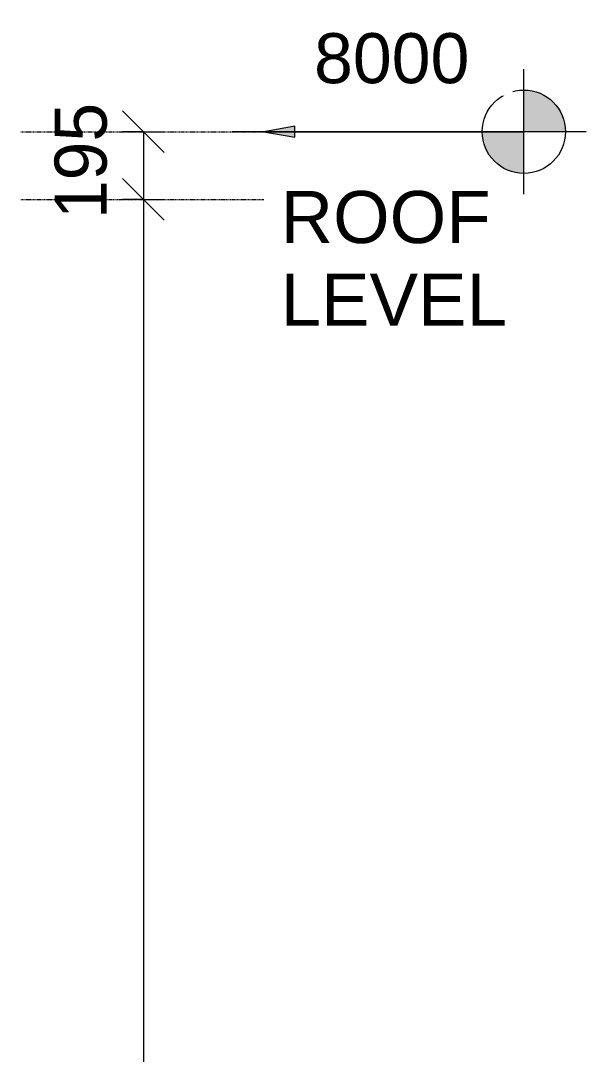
# Model space of a CAD drawing. Header units: millimetres. Extents: x -3132 to 16275, y -2723 to 21287.
# Drawn here: x 4451 to 6081, y 5003 to 7980 of the extents above; entities that cross this region are included whole.
import ezdxf

# ---------------------------------------------------------------- set-up
doc = ezdxf.new("R2010")
doc.units = ezdxf.units.MM
doc.linetypes.add('Overhead', pattern=[3.97, 2.38, -1.59])
for name, color, linetype, lineweight in [('A-ANNO-DIMS', 211, 'Continuous', 9), ('A-ANNO-DIMS-60', 211, 'Continuous', 9), ('A-FLOR-OVHD', 1, 'Overhead', 18), ('G-ANNO-DIMS', 111, 'Continuous', 9), ('G-ANNO-TEXT', 231, 'Continuous', 9)]:
    doc.layers.add(name, color=color, linetype=linetype, lineweight=lineweight)
doc.styles.add('Arial_1', font='arial.ttf', dxfattribs={"height": 150})
doc.styles.add('Arial_2', font='arial.ttf', dxfattribs={"height": 144})
doc.styles.add('Nirmala UI Semilight', font='NirmalaS.ttf', dxfattribs={"height": 150})
doc.dimstyles.new('Arrow_Filled_-_2_5_NI_UI', dxfattribs={"dimscale": 304.8, "dimtxt": 157.104592, "dimasz": 0.393701, "dimexe": 0.19685, "dimexo": 0.0625, "dimgap": 0.19685, "dimtad": 1, "dimdec": 0, "dimzin": 0, "dimdsep": 46, "dimtxsty": 'Nirmala UI Semilight', "dimblk1": 'OBLIQUE', "dimblk2": 'OBLIQUE', "dimsah": 1, "dimcen": 0.09, "dimazin": 0, "dimtfac": 1, "dimtdec": 4, "dimtix": 1, "dimtmove": 0, "dimatfit": 3, "dimfxl": 0.19685, "dimfxlon": 1, "dimtvp": 1, "dimtolj": 1, "dimtzin": 0, "dimarcsym": 2})

# ---------------------------------------------------------------- blocks, each defined once
blk = doc.blocks.new('DIMBLOCK85-Elevation Front')
at = {"layer": 'A-ANNO-DIMS-60'}
for p, q in [((4804.6, 7660), (4744.6, 7720)), ((4804.6, 7660), (4744.6, 7660)), ((4804.6, 7660), (4804.6, 7465)), ((4804.6, 7660), (4864.6, 7600)), ((4804.6, 7660), (4864.6, 7660)), ((4804.6, 7465), (4744.6, 7525)), ((4804.6, 7465), (4744.6, 7465)), ((4804.6, 7465), (4864.6, 7405)), ((4804.6, 7465), (4864.6, 7465))]:
    blk.add_line(p, q, dxfattribs=at)
at = {"layer": 'A-ANNO-DIMS-60', "color": 0, "insert": (4548.9, 7408.3), "char_height": 150, "width": 370.196, "attachment_point": 1, "rotation": 90, "line_spacing_factor": 1.142579, "style": 'Nirmala UI Semilight'}
blk.add_mtext('195', dxfattribs=at)
blk = doc.blocks.new('_Oblique')
at = {"color": 0, "linetype": 'ByBlock', "lineweight": -2}
blk.add_line((-0.5, -0.5), (0.5, 0.5), dxfattribs=at)
blk = doc.blocks.new('DIMBLOCK86-Elevation Front')
at = {"layer": 'A-ANNO-DIMS-60'}
for p, q in [((4804.6, 7465), (4744.6, 7525)), ((4804.6, 7465), (4744.6, 7465)), ((4804.6, 7465), (4804.6, -1395)), ((4804.6, 7465), (4864.6, 7405)), ((4804.6, 7465), (4864.6, 7465)), ((4804.6, -1395), (4744.6, -1335)), ((4804.6, -1395), (4744.6, -1395)), ((4804.6, -1395), (4864.6, -1455)), ((4804.6, -1395), (4864.6, -1395))]:
    blk.add_line(p, q, dxfattribs=at)
at = {"layer": 'A-ANNO-DIMS-60', "color": 0, "insert": (4548.9, 2806.5), "char_height": 150, "width": 548.438, "attachment_point": 1, "rotation": 90, "line_spacing_factor": 1.142579, "style": 'Nirmala UI Semilight'}
blk.add_mtext('8860', dxfattribs=at)
blk = doc.blocks.new('Spot Elevations - M_Spot Elevation - Target Filled-10609-Elevation Front')
at = {"layer": 'G-ANNO-DIMS'}
h = blk.add_hatch(color=256, dxfattribs=at)
edge = h.paths.add_edge_path()
edge.add_line((5900.6, 7660), (6020.6, 7660))
edge.add_arc((5900.6, 7660), 120, 0, 90)
edge.add_line((5900.6, 7780), (5900.6, 7660))
h = blk.add_hatch(color=256, dxfattribs=at)
edge = h.paths.add_edge_path()
edge.add_line((5900.6, 7660), (5780.6, 7660))
edge.add_arc((5900.6, 7660), 120, 180, 270)
edge.add_line((5900.6, 7540), (5900.6, 7660))
for p, q in [((5900.6, 7480), (5900.6, 7840)), ((6080.6, 7660), (5060.6, 7660))]:
    blk.add_line(p, q, dxfattribs=at)
blk.add_circle((5900.6, 7660), 120, dxfattribs=at)

msp = doc.modelspace()

# ---------------------------------------------------------------- hatches: boundary and pattern name
at = {"layer": 'G-ANNO-DIMS'}
msp.add_hatch(color=256, dxfattribs=at).paths.add_polyline_path([(5151.2, 7660), (5241.2, 7644.1), (5241.2, 7675.9)])

# ---------------------------------------------------------------- linework, layer by layer
at = {"layer": 'A-FLOR-OVHD'}
for p, q in [((4451.2, 7660), (5151.2, 7660)), ((4451.2, 7465), (5151.2, 7465))]:
    msp.add_line(p, q, dxfattribs=at)
at = {"layer": 'G-ANNO-DIMS'}
for p, q in [((5241.2, 7675.9), (5151.2, 7660)), ((5151.2, 7660), (5241.2, 7644.1)), ((5151.2, 7660), (5608.8, 7660)), ((5241.2, 7644.1), (5241.2, 7675.9)), ((5608.8, 7660), (5900.6, 7660))]:
    msp.add_line(p, q, dxfattribs=at)

# ---------------------------------------------------------------- block references
msp.add_blockref('Spot Elevations - M_Spot Elevation - Target Filled-10609-Elevation Front', (0, 0), dxfattribs=at)

# ---------------------------------------------------------------- texts
at = {"layer": 'G-ANNO-TEXT', "color": 7, "char_height": 150, "attachment_point": 1, "style": 'Arial_1'}
for s, insert, width in [('ROOF', (5199.8, 7489.3), 731.139), ('LEVEL', (5199.8, 7251.2), 784.05)]:
    msp.add_mtext(s, dxfattribs=dict(at, insert=insert, width=width))

# ---------------------------------------------------------------- dimensions: what is measured, and where the dimension line sits
at = {"layer": 'A-ANNO-DIMS'}
for base, p1, p2, override, picture, middle in [((4804.6, 7465), (4864.6, 7660), (4864.6, 7465), {"dimpost": '<>', "dimfxl": 195}, 'DIMBLOCK85-Elevation Front', (4666.7, 7562.5)), ((4804.6, -1395), (4864.6, 7465), (4864.6, -1395), {"dimpost": '<>', "dimfxl": 8860}, 'DIMBLOCK86-Elevation Front', (4667.1, 3035))]:
    dim = msp.add_linear_dim(base=base, p1=p1, p2=p2, angle=90, dimstyle='Arrow_Filled_-_2_5_NI_UI', override=override, dxfattribs=at)
    dim.commit()
    dim.dimension.update_dxf_attribs({"geometry": picture, "text_midpoint": middle})

# ---------------------------------------------------------------- next in the draw order: texts
at = {"layer": 'G-ANNO-DIMS', "insert": (5296.3, 7943.7), "char_height": 144, "width": 535.947, "attachment_point": 1, "line_spacing_factor": 0.941778, "style": 'Arial_2', "bg_fill": 3, "box_fill_scale": 1.25, "bg_fill_color": 256, "bg_fill_true_color": 13158600, "bg_fill_transparency": 0}
msp.add_mtext('8000', dxfattribs=at)

doc.saveas('drawing.dxf')
